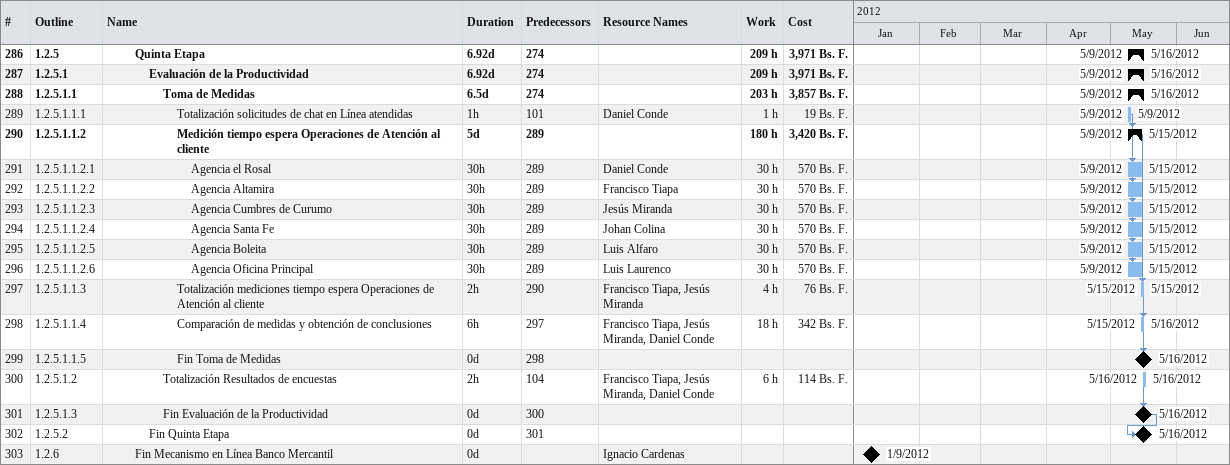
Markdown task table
| ID | WBS | Task | Duration | Start | Finish | Predecessors | Resources | Work (h) | Cost (Bs. F.) |
|---|---|---|---|---|---|---|---|---|---|
| 286 | 1.2.5 | **Quinta Etapa** | 6.92d | 2012-05-09 | 2012-05-16 | 274 |  | 209 | 3971 |
| 287 | 1.2.5.1 | **Evaluación de la Productividad** | 6.92d | 2012-05-09 | 2012-05-16 | 274 |  | 209 | 3971 |
| 288 | 1.2.5.1.1 | **Toma de Medidas** | 6.5d | 2012-05-09 | 2012-05-16 | 274 |  | 203 | 3857 |
| 289 | 1.2.5.1.1.1 | Totalización solicitudes de chat en Línea atendidas | 1h | 2012-05-09 | 2012-05-09 | 101 | Daniel Conde | 1 | 19 |
| 290 | 1.2.5.1.1.2 | **Medición tiempo espera Operaciones de Atención al cliente** | 5d | 2012-05-09 | 2012-05-15 | 289 |  | 180 | 3420 |
| 291 | 1.2.5.1.1.2.1 | Agencia el Rosal | 30h | 2012-05-09 | 2012-05-15 | 289 | Daniel Conde | 30 | 570 |
| 292 | 1.2.5.1.1.2.2 | Agencia Altamira | 30h | 2012-05-09 | 2012-05-15 | 289 | Francisco Tiapa | 30 | 570 |
| 293 | 1.2.5.1.1.2.3 | Agencia Cumbres de Curumo | 30h | 2012-05-09 | 2012-05-15 | 289 | Jesús Miranda | 30 | 570 |
| 294 | 1.2.5.1.1.2.4 | Agencia Santa Fe | 30h | 2012-05-09 | 2012-05-15 | 289 | Johan Colina | 30 | 570 |
| 295 | 1.2.5.1.1.2.5 | Agencia Boleita | 30h | 2012-05-09 | 2012-05-15 | 289 | Luis Alfaro | 30 | 570 |
| 296 | 1.2.5.1.1.2.6 | Agencia Oficina Principal | 30h | 2012-05-09 | 2012-05-15 | 289 | Luis Laurenco | 30 | 570 |
| 297 | 1.2.5.1.1.3 | Totalización mediciones tiempo espera Operaciones de Atención al cliente | 2h | 2012-05-15 | 2012-05-15 | 290 | Francisco Tiapa, Jesús Miranda | 4 | 76 |
| 298 | 1.2.5.1.1.4 | Comparación de medidas y obtención de conclusiones | 6h | 2012-05-15 | 2012-05-16 | 297 | Francisco Tiapa, Jesús Miranda, Daniel Conde | 18 | 342 |
| 299 | 1.2.5.1.1.5 | Fin Toma de Medidas | 0d | 2012-05-16 | 2012-05-16 | 298 |  |  |  |
| 300 | 1.2.5.1.2 | Totalización Resultados de encuestas | 2h | 2012-05-16 | 2012-05-16 | 104 | Francisco Tiapa, Jesús Miranda, Daniel Conde | 6 | 114 |
| 301 | 1.2.5.1.3 | Fin Evaluación de la Productividad | 0d | 2012-05-16 | 2012-05-16 | 300 |  |  |  |
| 302 | 1.2.5.2 | Fin Quinta Etapa | 0d | 2012-05-16 | 2012-05-16 | 301 |  |  |  |
| 303 | 1.2.6 | Fin Mecanismo en Línea Banco Mercantil | 0d | 2012-01-09 | 2012-01-09 |  | Ignacio Cardenas |  |  |
